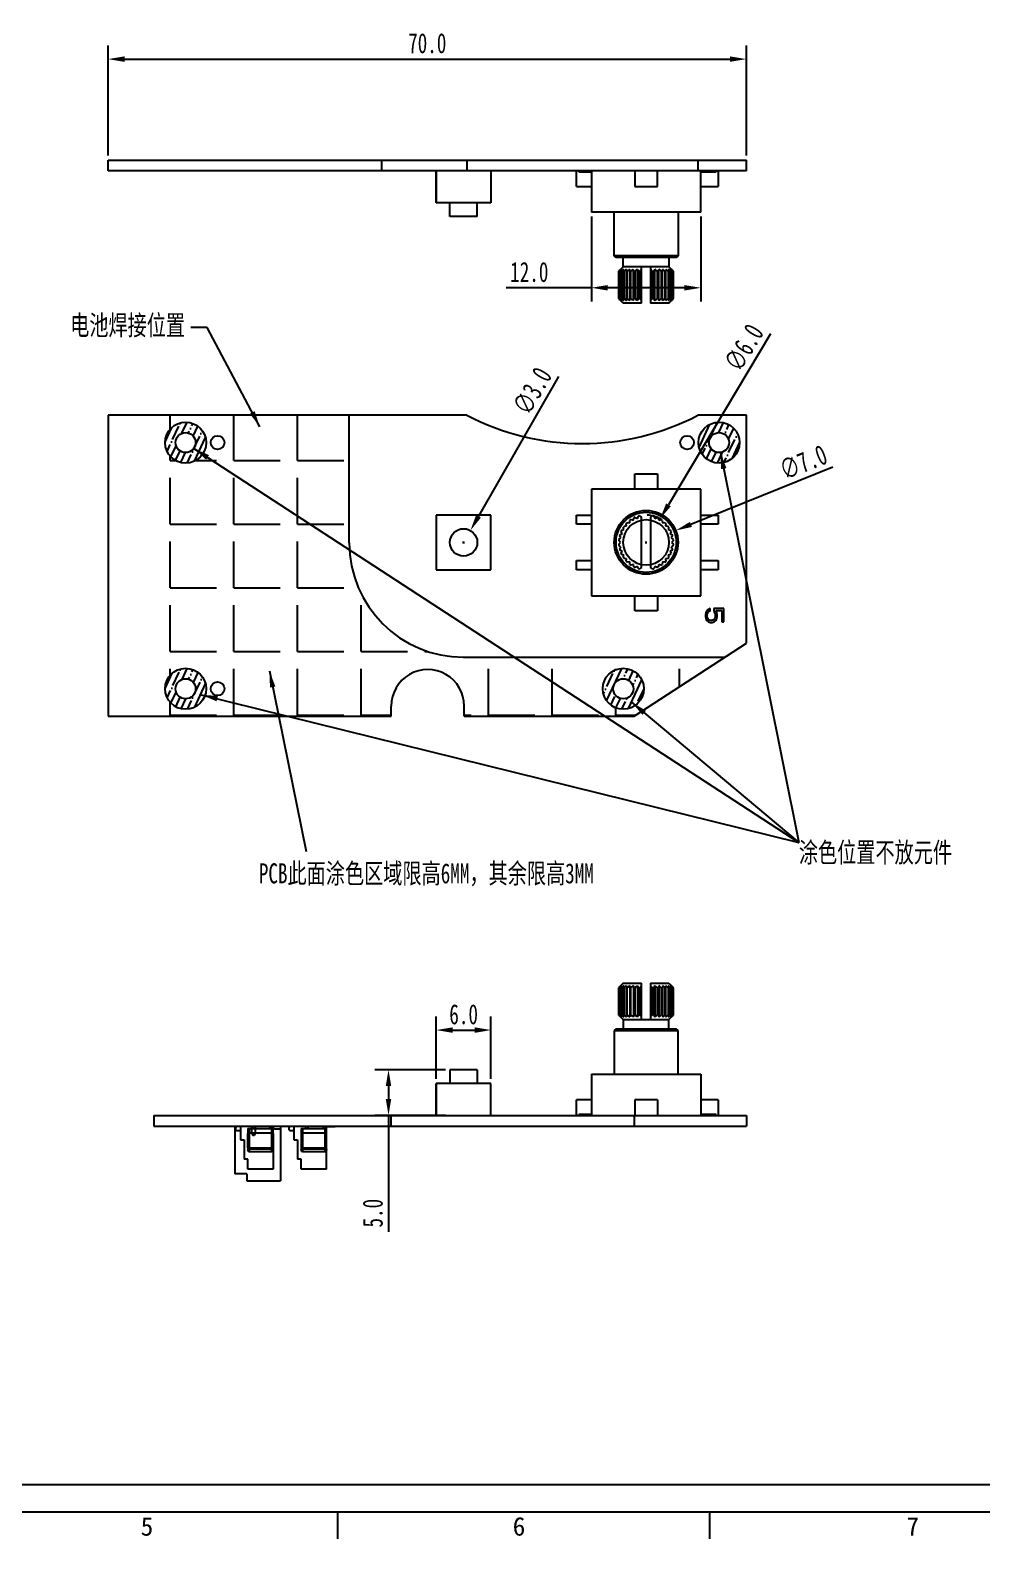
# Model space of a CAD drawing. Header units: millimetres. Extents: x 0 to 420, y 0 to 297.
# Drawn here: x 173.3 to 277.6, y 0.5 to 165.9 of the extents above; entities that cross this region are included whole.
import ezdxf

# ---------------------------------------------------------------- set-up
doc = ezdxf.new("R2010")
doc.units = ezdxf.units.MM
doc.header["$LTSCALE"] = 23.1
doc.header["$PDMODE"] = 3
doc.header["$PDSIZE"] = 0.5
doc.layers.get('0').update_dxf_attribs({"linetype": 'CONTINUOUS'})
doc.layers.get('DEFPOINTS').update_dxf_attribs({"linetype": 'CONTINUOUS'})
doc.styles.get("Standard").update_dxf_attribs({"font": 'txt', "width": 0.7})
doc.styles.add('TEXTSTYLE_2', font='txt')
doc.dimstyles.get("Standard").update_dxf_attribs({"dimtxt": 2.2, "dimasz": 1.8, "dimexe": 1.5, "dimexo": 0.5, "dimtad": 1, "dimdec": 1, "dimzin": 0, "dimdsep": 46, "dimtxsty": 'Standard', "dimblk": '_FILLED', "dimcen": 0.09, "dimclrt": 5, "dimazin": 0, "dimtp": 0.01, "dimtm": 0.01, "dimtfac": 1, "dimtdec": 1, "dimtofl": 0, "dimtmove": 0, "dimatfit": 3, "dimldrblk": '_FILLED', "dimfxl": 1, "dimtolj": 1, "dimtzin": 0, "dimarcsym": 0})

# ---------------------------------------------------------------- blocks, each defined once
blk = doc.blocks.new('_FILLED')
at = {"color": 0, "linetype": 'ByBlock'}
blk.add_solid([(0, 0), (-1, 0.167), (-1, -0.167)], dxfattribs=at)
blk = doc.blocks.new('*D17')
at = {"color": 0, "lineweight": -2}
for p, q in [((234.8, 145.5), (234.8, 136.19)), ((246.8, 145.5), (246.8, 136.19)), ((234.8, 137.69), (225.44, 137.69)), ((245, 137.69), (236.6, 137.69))]:
    blk.add_line(p, q, dxfattribs=at)
at = {"layer": 'DEFPOINTS', "color": 0}
for p in [(234.8, 146), (246.8, 146), (246.8, 137.69)]:
    blk.add_point(p, dxfattribs=at)
at = {"color": 0, "lineweight": -2, "xscale": 1.8, "yscale": 1.8, "zscale": 1.8, "rotation": 180}
blk.add_blockref('_FILLED', (234.8, 137.69), dxfattribs=at)
at = {"color": 0, "lineweight": -2, "xscale": 1.8, "yscale": 1.8, "zscale": 1.8}
blk.add_blockref('_FILLED', (246.8, 137.69), dxfattribs=at)
at = {"color": 5, "insert": (227.99, 139.41), "char_height": 2.2, "attachment_point": 5}
blk.add_mtext('\\A1;12.0', dxfattribs=at)
blk = doc.blocks.new('*D19')
at = {"color": 0, "lineweight": -2}
for p, q in [((261.29, 118), (245.72, 111.74)), ((240.71, 109.77), (240.89, 109.77)), ((240.8, 109.68), (240.8, 109.86))]:
    blk.add_line(p, q, dxfattribs=at)
at = {"layer": 'DEFPOINTS', "color": 0}
for p in [(244.05, 111.07), (237.55, 108.46)]:
    blk.add_point(p, dxfattribs=at)
at = {"color": 0, "lineweight": -2, "xscale": 1.8, "yscale": 1.8, "zscale": 1.8, "rotation": 201.8899436865146}
blk.add_blockref('_FILLED', (244.05, 111.07), dxfattribs=at)
at = {"color": 5, "insert": (258.04, 118.55), "char_height": 2.2, "attachment_point": 5, "rotation": 21.8899}
blk.add_mtext('\\A1;∅7.0', dxfattribs=at)
blk = doc.blocks.new('*D20')
at = {"color": 0, "lineweight": -2}
for p, q in [((254.44, 132.65), (243.26, 113.89)), ((240.71, 109.77), (240.89, 109.77)), ((240.8, 109.68), (240.8, 109.86))]:
    blk.add_line(p, q, dxfattribs=at)
blk.add_arc((240.8, 109.77), 3, 55.8307, 87.8585, dxfattribs=at)
at = {"layer": 'DEFPOINTS', "color": 0}
for p in [(242.33, 112.34), (239.26, 107.19)]:
    blk.add_point(p, dxfattribs=at)
at = {"color": 0, "lineweight": -2, "xscale": 1.8, "yscale": 1.8, "zscale": 1.8, "rotation": 239.2007845835968}
blk.add_blockref('_FILLED', (242.33, 112.34), dxfattribs=at)
at = {"color": 5, "insert": (251.52, 131.13), "char_height": 2.2, "attachment_point": 5, "rotation": 59.2008}
blk.add_mtext('\\A1;∅6.0', dxfattribs=at)
blk = doc.blocks.new('*D21')
at = {"color": 0, "lineweight": -2}
for p, q in [((231.21, 127.96), (222.43, 112.63)), ((220.7, 109.77), (220.88, 109.77)), ((220.79, 109.68), (220.79, 109.86))]:
    blk.add_line(p, q, dxfattribs=at)
at = {"layer": 'DEFPOINTS', "color": 0}
for p in [(221.53, 111.07), (220.04, 108.47)]:
    blk.add_point(p, dxfattribs=at)
at = {"color": 0, "lineweight": -2, "xscale": 1.8, "yscale": 1.8, "zscale": 1.8, "rotation": 240.182182527505}
blk.add_blockref('_FILLED', (221.53, 111.07), dxfattribs=at)
at = {"color": 5, "insert": (228.32, 126.38), "char_height": 2.2, "attachment_point": 5, "rotation": 60.1822}
blk.add_mtext('\\A1;∅3.0', dxfattribs=at)
blk = doc.blocks.new('*D22')
at = {"color": 0, "lineweight": -2}
for p, q in [((217.78, 50.93), (217.78, 57.78)), ((219.58, 56.28), (221.99, 56.28)), ((223.79, 50.93), (223.79, 57.78))]:
    blk.add_line(p, q, dxfattribs=at)
at = {"layer": 'DEFPOINTS', "color": 0}
for p in [(223.79, 56.28), (217.78, 50.43), (223.79, 50.43)]:
    blk.add_point(p, dxfattribs=at)
at = {"color": 0, "lineweight": -2, "xscale": 1.8, "yscale": 1.8, "zscale": 1.8, "rotation": 180}
blk.add_blockref('_FILLED', (217.78, 56.28), dxfattribs=at)
at = {"color": 0, "lineweight": -2, "xscale": 1.8, "yscale": 1.8, "zscale": 1.8}
blk.add_blockref('_FILLED', (223.79, 56.28), dxfattribs=at)
at = {"color": 5, "insert": (220.79, 58), "char_height": 2.2, "attachment_point": 5}
blk.add_mtext('\\A1;6.0', dxfattribs=at)
blk = doc.blocks.new('*D23')
at = {"color": 0, "lineweight": -2}
for p, q in [((218.79, 51.93), (211.05, 51.93)), ((212.55, 50.13), (212.55, 48.73)), ((218.79, 46.93), (211.05, 46.93)), ((212.55, 46.93), (212.55, 34.17))]:
    blk.add_line(p, q, dxfattribs=at)
at = {"layer": 'DEFPOINTS', "color": 0}
for p in [(219.29, 51.93), (212.55, 46.93), (219.29, 46.93)]:
    blk.add_point(p, dxfattribs=at)
at = {"color": 0, "lineweight": -2, "xscale": 1.8, "yscale": 1.8, "zscale": 1.8}
for p, rotation in [((212.55, 51.93), 90), ((212.55, 46.93), 270)]:
    blk.add_blockref('_FILLED', p, dxfattribs=dict(at, rotation=rotation))
at = {"color": 5, "insert": (210.83, 36.2), "char_height": 2.2, "attachment_point": 5, "rotation": 90}
blk.add_mtext('\\A1;5.0', dxfattribs=at)
blk = doc.blocks.new('*D25')
at = {"color": 0, "lineweight": -2}
for p, q in [((181.8, 152.2), (181.8, 164.27)), ((251.8, 152.2), (251.8, 164.27)), ((183.6, 162.77), (250, 162.77))]:
    blk.add_line(p, q, dxfattribs=at)
at = {"layer": 'DEFPOINTS', "color": 0}
for p in [(251.8, 162.77), (181.8, 151.7), (251.8, 151.7)]:
    blk.add_point(p, dxfattribs=at)
at = {"color": 0, "lineweight": -2, "xscale": 1.8, "yscale": 1.8, "zscale": 1.8, "rotation": 180}
blk.add_blockref('_FILLED', (181.8, 162.77), dxfattribs=at)
at = {"color": 0, "lineweight": -2, "xscale": 1.8, "yscale": 1.8, "zscale": 1.8}
blk.add_blockref('_FILLED', (251.8, 162.77), dxfattribs=at)
at = {"color": 5, "insert": (216.8, 164.5), "char_height": 2.2, "attachment_point": 5}
blk.add_mtext('\\A1;70.0', dxfattribs=at)

msp = doc.modelspace()

# ---------------------------------------------------------------- hatches: boundary and pattern name
at = {"linetype": 'Continuous'}
h = msp.add_hatch(dxfattribs=at)
h.set_pattern_fill('ANGLE', color=4)
h.set_pattern_definition([(0, (0, 0), (0, 6.985), [5.08, -1.905]), (90, (0, 0), (-6.985, 4e-16), [5.08, -1.905])])
h.paths.add_polyline_path([(208.24, 109.72), (208.24, 123.71), (186.79, 123.71), (186.8, 90.71), (212.85, 90.71), (212.85, 91.81, -0.999906), (220.85, 91.83), (220.85, 90.71), (239.48, 90.71), (249.43, 97.17), (220.79, 97.17, -0.414214)])
h.paths.add_polyline_path([(194.55, 93.71, -1), (193.05, 93.71, -1)], flags=16)
h.paths.add_polyline_path([(192.55, 93.71, -1), (188.05, 93.71, -1)], flags=16)
h.paths.add_polyline_path([(191.4, 93.71, -1), (189.2, 93.71, -1)], flags=0)
h.paths.add_polyline_path([(193.05, 120.71, -1), (194.55, 120.71, -1)], flags=16)
h.paths.add_polyline_path([(188.05, 120.71, -1), (192.55, 120.71, -1)], flags=16)
h.paths.add_polyline_path([(189.2, 120.71, -1), (191.4, 120.71, -1)], flags=0)
h.paths.add_polyline_path([(240.55, 93.71, -1), (236.05, 93.71, -1)], flags=16)
h.paths.add_polyline_path([(239.4, 93.71, -1), (237.2, 93.71, -1)], flags=0)
h = msp.add_hatch(dxfattribs=at)
h.set_pattern_fill('ANSI35', color=4, scale=0.2, angle=20)
h.paths.add_polyline_path([(236.05, 93.71, 1), (240.55, 93.71, 1)])
h.paths.add_polyline_path([(239.4, 93.71, -1), (237.2, 93.71, -1)], flags=16)
h.paths.add_polyline_path([(188.05, 93.71, 1), (192.55, 93.71, 1)])
h.paths.add_polyline_path([(191.4, 93.71, -1), (189.2, 93.71, -1)], flags=16)
h.paths.add_polyline_path([(246.55, 120.71, 1), (251.05, 120.71, 1)])
h.paths.add_polyline_path([(249.9, 120.71, -1), (247.7, 120.71, -1)], flags=16)
h.paths.add_polyline_path([(188.05, 120.71, 1), (192.55, 120.71, 1)])
h.paths.add_polyline_path([(191.4, 120.71, -1), (189.2, 120.71, -1)], flags=16)

# ---------------------------------------------------------------- linework, layer by layer
at = {"color": 7, "linetype": 'Continuous'}
for p, q in [((181.8, 150.5), (181.8, 151.7)), ((181.8, 151.7), (251.8, 151.7)), ((211.8, 151.7), (211.8, 150.5)), ((221.13, 151.7), (221.13, 150.5)), ((246.49, 151.7), (246.49, 150.5)), ((251.8, 150.5), (251.8, 151.7)), ((251.8, 150.5), (181.8, 150.5)), ((217.78, 147), (217.78, 150.5)), ((217.79, 150.5), (217.79, 147)), ((223.79, 150.5), (223.79, 147)), ((233.17, 148.8), (233.17, 150.5)), ((233.42, 150.5), (233.42, 150.4)), ((233.42, 150.4), (234.8, 150.4)), ((234.8, 150.5), (234.8, 146)), ((239.55, 150.5), (239.55, 148.8)), ((242.05, 148.8), (242.05, 150.5)), ((246.8, 146), (246.8, 150.5)), ((246.8, 150.4), (248.47, 150.4)), ((248.47, 150.5), (248.47, 150.4)), ((248.72, 150.5), (248.72, 148.8)), ((233.17, 148.8), (234.8, 148.8)), ((239.55, 148.8), (242.05, 148.8)), ((246.8, 148.8), (248.72, 148.8)), ((223.79, 147), (217.79, 147)), ((219.29, 145.5), (219.29, 147)), ((222.29, 145.5), (222.29, 147)), ((246.8, 146), (234.8, 146)), ((237.3, 141.2), (237.3, 146)), ((244.3, 146), (244.3, 141.2)), ((222.29, 145.5), (219.29, 145.5)), ((244.3, 141.2), (237.3, 141.2)), ((237.5, 141), (237.3, 141.2)), ((244.1, 141), (237.5, 141)), ((238.3, 140), (238.3, 141)), ((243.3, 141), (243.3, 140)), ((244.3, 141.2), (244.1, 141)), ((237.82, 139.5), (237.8, 139.5)), ((237.8, 139.5), (237.8, 136.5)), ((237.82, 136.5), (237.82, 139.5)), ((237.92, 139.51), (237.88, 139.51)), ((237.88, 139.51), (237.88, 136.5)), ((237.92, 136.5), (237.92, 139.51)), ((238.3, 140), (238, 139.7)), ((238.11, 139.51), (238.05, 139.51)), ((238.05, 139.51), (238.05, 136.5)), ((238.11, 136.5), (238.11, 139.51)), ((243.3, 140), (238.3, 140)), ((238.38, 139.51), (238.3, 139.51)), ((238.3, 139.51), (238.3, 136.5)), ((238.38, 136.5), (238.38, 139.51)), ((238.73, 139.51), (238.63, 139.51)), ((238.63, 139.51), (238.63, 136.5)), ((238.73, 136.5), (238.73, 139.51)), ((239, 136.3), (239, 139.71)), ((239.02, 139.51), (239.13, 139.51)), ((239.02, 139.51), (239.02, 136.5)), ((239.13, 136.5), (239.13, 139.51)), ((239.4, 136.3), (239.4, 139.71)), ((239.47, 139.51), (239.59, 139.51)), ((239.47, 139.51), (239.47, 136.5)), ((239.59, 136.5), (239.59, 139.51)), ((239.84, 136.3), (239.84, 139.71)), ((239.96, 139.51), (240.09, 139.51)), ((239.96, 139.51), (239.96, 136.5)), ((240.09, 136.5), (240.09, 139.51)), ((240.3, 136), (240.3, 140)), ((241.3, 140), (241.3, 136)), ((241.51, 139.51), (241.64, 139.51)), ((241.51, 139.51), (241.51, 136.5)), ((241.64, 136.5), (241.64, 139.51)), ((241.76, 136.3), (241.76, 139.71)), ((242, 139.51), (242.13, 139.51)), ((242, 139.51), (242, 136.5)), ((242.13, 136.5), (242.13, 139.51)), ((242.2, 136.3), (242.2, 139.71)), ((242.46, 139.51), (242.57, 139.51)), ((242.46, 139.51), (242.46, 136.5)), ((242.57, 136.5), (242.57, 139.51)), ((242.6, 136.3), (242.6, 139.71)), ((242.97, 139.51), (242.87, 139.51)), ((242.87, 139.51), (242.87, 136.5)), ((242.97, 136.5), (242.97, 139.51)), ((243.29, 139.51), (243.22, 139.51)), ((243.22, 139.51), (243.22, 136.5)), ((243.29, 136.5), (243.29, 139.51)), ((243.3, 140), (243.6, 139.7)), ((243.55, 139.51), (243.49, 139.51)), ((243.49, 139.51), (243.49, 136.5)), ((243.55, 136.5), (243.55, 139.51)), ((243.71, 139.51), (243.68, 139.51)), ((243.68, 139.51), (243.68, 136.5)), ((243.71, 136.5), (243.71, 139.51)), ((243.79, 139.5), (243.78, 139.5)), ((243.78, 139.5), (243.78, 136.5)), ((243.79, 136.5), (243.79, 139.5)), ((237.82, 136.5), (237.8, 136.5)), ((237.92, 136.5), (237.88, 136.5)), ((238.3, 136), (238, 136.31)), ((238.11, 136.5), (238.05, 136.5)), ((238.38, 136.5), (238.3, 136.5)), ((240.3, 136), (238.3, 136)), ((238.73, 136.5), (238.63, 136.5)), ((239.13, 136.5), (239.02, 136.5)), ((239.59, 136.5), (239.47, 136.5)), ((240.09, 136.5), (239.96, 136.5)), ((243.3, 136), (241.3, 136)), ((241.64, 136.5), (241.51, 136.5)), ((242.13, 136.5), (242, 136.5)), ((242.57, 136.5), (242.46, 136.5)), ((242.97, 136.5), (242.87, 136.5)), ((243.29, 136.5), (243.22, 136.5)), ((243.3, 136), (243.6, 136.31)), ((243.55, 136.5), (243.49, 136.5)), ((243.71, 136.5), (243.68, 136.5)), ((243.79, 136.5), (243.78, 136.5)), ((181.79, 123.71), (181.8, 90.71)), ((221.13, 123.71), (181.79, 123.71)), ((251.8, 123.71), (246.49, 123.71)), ((251.8, 98.71), (251.8, 123.71)), ((239.55, 117.27), (242.05, 117.27)), ((239.55, 115.62), (239.55, 117.27)), ((242.05, 117.27), (242.05, 115.62)), ((246.8, 115.62), (234.8, 115.62)), ((234.8, 115.62), (234.8, 103.92)), ((246.8, 103.92), (246.8, 115.62)), ((217.79, 112.77), (217.78, 106.77)), ((223.79, 112.77), (217.79, 112.77)), ((223.78, 106.77), (223.79, 112.77)), ((233.17, 112.77), (234.8, 112.77)), ((233.17, 111.77), (233.17, 112.77)), ((239.59, 112.51), (239.84, 112.4)), ((239.84, 112.4), (239.96, 112.65)), ((240.09, 112.68), (240.3, 112.53)), ((240.3, 107), (240.3, 112.53)), ((241.3, 112.53), (241.51, 112.68)), ((241.3, 112.53), (241.3, 107)), ((241.64, 112.65), (241.76, 112.4)), ((241.76, 112.4), (242, 112.51)), ((246.8, 112.77), (248.72, 112.77)), ((248.72, 112.77), (248.72, 111.77)), ((234.8, 111.77), (233.17, 111.77)), ((238.17, 110.72), (238.05, 110.97)), ((238.11, 111.1), (238.37, 111.17)), ((238.37, 111.17), (238.3, 111.43)), ((238.38, 111.54), (238.65, 111.57)), ((238.65, 111.57), (238.63, 111.84)), ((238.73, 111.94), (239, 111.91)), ((239, 111.91), (239.02, 112.18)), ((239.13, 112.26), (239.4, 112.19)), ((239.4, 112.19), (239.47, 112.46)), ((242.13, 112.46), (242.2, 112.19)), ((242.2, 112.19), (242.46, 112.26)), ((242.57, 112.18), (242.6, 111.91)), ((242.6, 111.91), (242.87, 111.94)), ((242.97, 111.84), (242.94, 111.57)), ((242.94, 111.57), (243.22, 111.54)), ((243.29, 111.43), (243.22, 111.17)), ((243.22, 111.17), (243.49, 111.1)), ((243.55, 110.97), (243.43, 110.72)), ((248.72, 111.77), (246.8, 111.77)), ((238, 109.77), (237.8, 109.96)), ((237.8, 109.57), (238, 109.77)), ((237.82, 110.1), (238.04, 110.25)), ((238.04, 109.28), (237.82, 109.44)), ((238.04, 110.25), (237.88, 110.48)), ((237.88, 109.06), (238.04, 109.28)), ((237.92, 110.61), (238.17, 110.72)), ((243.43, 110.72), (243.68, 110.61)), ((243.71, 110.48), (243.56, 110.25)), ((243.56, 110.25), (243.78, 110.1)), ((243.78, 109.44), (243.56, 109.28)), ((243.56, 109.28), (243.71, 109.06)), ((243.79, 109.96), (243.6, 109.77)), ((243.6, 109.77), (243.79, 109.57)), ((233.17, 107.77), (234.8, 107.77)), ((233.17, 106.77), (233.17, 107.77)), ((238.17, 108.81), (237.92, 108.92)), ((238.05, 108.56), (238.17, 108.81)), ((238.37, 108.37), (238.11, 108.44)), ((238.3, 108.1), (238.37, 108.37)), ((238.65, 107.97), (238.38, 107.99)), ((238.63, 107.69), (238.65, 107.97)), ((239, 107.62), (238.73, 107.6)), ((239.02, 107.35), (239, 107.62)), ((242.6, 107.62), (242.57, 107.35)), ((242.87, 107.6), (242.6, 107.62)), ((243.22, 107.99), (242.94, 107.97)), ((242.94, 107.97), (242.97, 107.69)), ((243.49, 108.44), (243.22, 108.37)), ((243.22, 108.37), (243.29, 108.1)), ((243.68, 108.92), (243.43, 108.81)), ((243.43, 108.81), (243.55, 108.56)), ((246.8, 107.77), (248.72, 107.77)), ((248.72, 107.77), (248.72, 106.77)), ((217.78, 106.77), (223.78, 106.77)), ((234.8, 106.77), (233.17, 106.77)), ((239.4, 107.34), (239.13, 107.27)), ((239.47, 107.08), (239.4, 107.34)), ((239.84, 107.14), (239.59, 107.02)), ((239.96, 106.89), (239.84, 107.14)), ((240.3, 107), (240.09, 106.85)), ((241.51, 106.85), (241.3, 107)), ((241.76, 107.14), (241.64, 106.89)), ((242, 107.02), (241.76, 107.14)), ((242.2, 107.34), (242.13, 107.08)), ((242.46, 107.27), (242.2, 107.34)), ((248.72, 106.77), (246.8, 106.77)), ((234.8, 103.92), (246.8, 103.92)), ((239.55, 102.27), (239.55, 103.92)), ((242.05, 103.92), (242.05, 102.27)), ((242.05, 102.27), (239.55, 102.27)), ((239.48, 90.71), (251.8, 98.71)), ((212.85, 90.71), (212.85, 91.81)), ((220.85, 90.71), (220.85, 91.81)), ((181.8, 90.71), (212.85, 90.71)), ((220.85, 90.71), (239.48, 90.71)), ((238.3, 61.43), (238, 61.13)), ((238.3, 61.43), (240.3, 61.43)), ((240.3, 57.43), (240.3, 61.43)), ((241.3, 61.43), (243.3, 61.43)), ((241.3, 61.43), (241.3, 57.43)), ((243.3, 61.43), (243.6, 61.13)), ((237.8, 60.93), (237.82, 60.93)), ((237.8, 60.93), (237.8, 57.93)), ((237.82, 57.93), (237.82, 60.93)), ((237.88, 60.93), (237.92, 60.93)), ((237.88, 60.93), (237.88, 57.93)), ((237.92, 57.93), (237.92, 60.93)), ((238.05, 60.93), (238.11, 60.93)), ((238.05, 60.93), (238.05, 57.94)), ((238.11, 57.94), (238.11, 60.93)), ((238.3, 60.93), (238.38, 60.93)), ((238.3, 60.93), (238.3, 57.94)), ((238.38, 57.94), (238.38, 60.93)), ((238.63, 60.93), (238.73, 60.93)), ((238.63, 60.93), (238.63, 57.94)), ((238.73, 57.94), (238.73, 60.93)), ((239, 61.13), (239, 57.74)), ((239.02, 60.93), (239.13, 60.93)), ((239.02, 60.93), (239.02, 57.94)), ((239.13, 57.94), (239.13, 60.93)), ((239.4, 61.13), (239.4, 57.74)), ((239.47, 60.93), (239.59, 60.93)), ((239.47, 60.93), (239.47, 57.94)), ((239.59, 57.94), (239.59, 60.93)), ((239.84, 61.13), (239.84, 57.74)), ((239.96, 60.93), (240.09, 60.93)), ((239.96, 60.93), (239.96, 57.94)), ((240.09, 57.94), (240.09, 60.93)), ((241.51, 60.93), (241.64, 60.93)), ((241.51, 60.93), (241.51, 57.94)), ((241.64, 57.94), (241.64, 60.93)), ((241.76, 61.13), (241.76, 57.74)), ((242, 60.93), (242.13, 60.93)), ((242, 60.93), (242, 57.94)), ((242.13, 57.94), (242.13, 60.93)), ((242.2, 61.13), (242.2, 57.74)), ((242.46, 60.93), (242.57, 60.93)), ((242.46, 60.93), (242.46, 57.94)), ((242.57, 57.94), (242.57, 60.93)), ((242.6, 61.13), (242.6, 57.74)), ((242.87, 60.93), (242.97, 60.93)), ((242.87, 60.93), (242.87, 57.94)), ((242.97, 57.94), (242.97, 60.93)), ((243.22, 60.93), (243.29, 60.93)), ((243.22, 60.93), (243.22, 57.94)), ((243.29, 57.94), (243.29, 60.93)), ((243.49, 60.93), (243.55, 60.93)), ((243.49, 60.93), (243.49, 57.94)), ((243.55, 57.94), (243.55, 60.93)), ((243.68, 60.93), (243.71, 60.93)), ((243.68, 60.93), (243.68, 57.93)), ((243.71, 57.93), (243.71, 60.93)), ((243.78, 60.93), (243.79, 60.93)), ((243.78, 60.93), (243.78, 57.93)), ((243.79, 57.93), (243.79, 60.93)), ((237.8, 57.93), (237.82, 57.93)), ((237.88, 57.93), (237.92, 57.93)), ((238.05, 57.94), (238.11, 57.94)), ((238.3, 57.94), (238.38, 57.94)), ((238.63, 57.94), (238.73, 57.94)), ((239.13, 57.94), (239.02, 57.94)), ((239.59, 57.94), (239.47, 57.94)), ((240.09, 57.94), (239.96, 57.94)), ((241.64, 57.94), (241.51, 57.94)), ((242.13, 57.94), (242, 57.94)), ((242.57, 57.94), (242.46, 57.94)), ((242.87, 57.94), (242.97, 57.94)), ((243.22, 57.94), (243.29, 57.94)), ((243.49, 57.94), (243.55, 57.94)), ((243.68, 57.93), (243.71, 57.93)), ((243.78, 57.93), (243.79, 57.93)), ((237.5, 56.43), (237.3, 56.23)), ((237.5, 56.43), (244.1, 56.43)), ((238.3, 57.43), (238, 57.74)), ((238.3, 57.43), (243.3, 57.43)), ((238.3, 57.43), (238.3, 56.43)), ((243.3, 57.43), (243.6, 57.74)), ((243.3, 56.43), (243.3, 57.43)), ((244.3, 56.23), (244.1, 56.43)), ((237.3, 56.23), (244.3, 56.23)), ((237.3, 56.23), (237.3, 51.43)), ((244.3, 51.43), (244.3, 56.23)), ((222.29, 51.93), (219.29, 51.93)), ((219.29, 51.93), (219.29, 50.43)), ((222.29, 51.93), (222.29, 50.43)), ((234.8, 51.43), (246.8, 51.43)), ((234.8, 51.43), (234.8, 46.93)), ((246.8, 51.43), (246.8, 46.93)), ((217.78, 50.43), (217.78, 46.93)), ((223.79, 50.43), (217.79, 50.43)), ((217.79, 46.93), (217.79, 50.43)), ((223.79, 46.93), (223.79, 50.43)), ((234.8, 48.63), (233.17, 48.63)), ((233.17, 46.93), (233.17, 48.63)), ((242.05, 48.63), (239.55, 48.63)), ((239.55, 48.63), (239.55, 46.93)), ((242.05, 48.63), (242.05, 46.93)), ((248.72, 48.63), (246.8, 48.63)), ((248.72, 48.63), (248.72, 46.93)), ((186.8, 46.93), (186.8, 45.73)), ((186.8, 46.93), (251.8, 46.93)), ((212.85, 45.73), (212.85, 46.93)), ((234.8, 47.03), (233.42, 47.03)), ((233.42, 46.93), (233.42, 47.03)), ((239.48, 46.93), (239.48, 45.73)), ((248.47, 47.03), (246.8, 47.03)), ((248.47, 46.93), (248.47, 47.03)), ((251.8, 46.93), (251.8, 45.73)), ((186.8, 45.73), (251.8, 45.73)), ((195.7, 45.73), (195.7, 40.53)), ((195.81, 45.41), (195.81, 45.55)), ((196.24, 45.23), (195.99, 45.23)), ((196.31, 45.73), (196.31, 44.23)), ((197.11, 45.48), (197.11, 44.92)), ((197.11, 45.48), (197.61, 45.48)), ((197.11, 43.38), (197.11, 44.92)), ((199.76, 44.98), (197.26, 44.98)), ((197.58, 44.93), (197.58, 45.73)), ((197.58, 44.93), (197.68, 44.73)), ((197.93, 44.93), (197.58, 44.93)), ((197.61, 45.73), (197.61, 45.48)), ((197.61, 45.48), (199.91, 45.48)), ((197.83, 44.73), (197.68, 44.73)), ((197.93, 44.93), (197.83, 44.73)), ((197.93, 45.73), (197.93, 44.93)), ((199.81, 45.48), (199.81, 45.73)), ((199.91, 45.73), (199.91, 45.48)), ((199.91, 44.92), (199.91, 45.48)), ((200.7, 45.43), (199.91, 45.43)), ((199.91, 44.92), (199.91, 43.38)), ((200.7, 45.73), (200.7, 39.73)), ((201.66, 45.41), (201.66, 45.55)), ((202.09, 45.23), (201.84, 45.23)), ((202.16, 45.73), (202.16, 44.23)), ((202.96, 45.48), (202.96, 43.15)), ((202.96, 45.48), (205.76, 45.48)), ((205.61, 44.98), (203.11, 44.98)), ((203.46, 45.73), (203.46, 45.48)), ((205.66, 45.48), (205.66, 45.73)), ((205.76, 41.03), (205.76, 45.73)), ((205.76, 45.71), (206.7, 45.71)), ((206.7, 45.73), (206.7, 45.71)), ((196.31, 44.23), (196.71, 44.23)), ((196.71, 44.23), (196.71, 42.13)), ((197.11, 43.38), (197.11, 43.15)), ((199.76, 43.23), (197.26, 43.23)), ((199.91, 43.37), (199.91, 41.03)), ((202.16, 44.23), (202.56, 44.23)), ((202.56, 44.23), (202.56, 42.13)), ((205.61, 43.23), (203.11, 43.23)), ((205.76, 43.31), (205.84, 43.34)), ((197.11, 42.13), (196.71, 42.13)), ((197.11, 41.03), (197.11, 42.13)), ((199.76, 42.93), (197.26, 42.93)), ((202.96, 42.13), (202.56, 42.13)), ((202.96, 41.03), (202.96, 42.13)), ((205.61, 42.93), (203.11, 42.93)), ((197, 40.53), (195.7, 40.53)), ((197, 39.73), (200.7, 39.73)), ((199.91, 41.03), (197.11, 41.03)), ((205.76, 41.03), (202.96, 41.03)), ((417.08, 6.4), (2.91, 6.4)), ((417.08, 3.4), (2.91, 3.4)), ((206.95, 3.4), (206.95, 0.48)), ((247.76, 3.4), (247.76, 0.48))]:
    msp.add_line(p, q, dxfattribs=at)
at = {"color": 4, "linetype": 'Continuous'}
for p, q in [((208.24, 109.72), (208.24, 123.71)), ((247.34, 102.08), (247.3, 101.87)), ((247.3, 101.87), (247.3, 101.62)), ((247.3, 101.62), (247.34, 101.4)), ((247.47, 102.3), (247.34, 102.08)), ((247.34, 101.4), (247.47, 101.19)), ((247.64, 102.42), (247.47, 102.3)), ((247.47, 101.19), (247.64, 101.06)), ((247.51, 101.87), (247.56, 102.04)), ((247.51, 101.62), (247.51, 101.87)), ((247.56, 101.45), (247.51, 101.62)), ((247.56, 102.04), (247.64, 102.17)), ((247.64, 101.32), (247.56, 101.45)), ((247.82, 102.51), (247.64, 102.42)), ((247.64, 102.17), (247.82, 102.25)), ((247.77, 101.23), (247.64, 101.32)), ((247.64, 101.06), (247.86, 100.98)), ((247.9, 101.19), (247.77, 101.23)), ((247.82, 102.25), (247.82, 102.51)), ((247.86, 100.98), (248.03, 100.98)), ((247.99, 101.19), (247.9, 101.19)), ((248.12, 101.23), (247.99, 101.19)), ((248.03, 100.98), (248.25, 101.06)), ((248.25, 101.32), (248.12, 101.23)), ((249.34, 102.51), (248.21, 102.51)), ((248.21, 102.51), (248.21, 102.21)), ((248.21, 102.21), (248.34, 102.04)), ((248.34, 101.45), (248.25, 101.32)), ((248.25, 101.06), (248.43, 101.19)), ((248.34, 102.04), (248.38, 101.87)), ((248.38, 101.62), (248.34, 101.45)), ((248.38, 101.87), (248.38, 101.62)), ((248.43, 102.3), (249.12, 102.3)), ((248.56, 102.08), (248.43, 102.3)), ((248.43, 101.19), (248.56, 101.4)), ((248.6, 101.87), (248.56, 102.08)), ((248.56, 101.4), (248.6, 101.62)), ((248.6, 101.62), (248.6, 101.87)), ((249.12, 102.3), (249.12, 101.06)), ((249.12, 101.06), (249.34, 101.06)), ((249.34, 101.06), (249.34, 102.51)), ((220.79, 97.17), (249.43, 97.17))]:
    msp.add_line(p, q, dxfattribs=at)
at = {"color": 9, "linetype": 'Continuous'}
for p, q in [((197.26, 45.48), (197.26, 44.98)), ((197.26, 44.98), (197.26, 43.23)), ((197.86, 45.73), (197.86, 45.48)), ((199.56, 45.48), (199.56, 45.73)), ((199.76, 44.98), (199.76, 45.48)), ((199.76, 43.23), (199.76, 44.98)), ((203.11, 45.48), (203.11, 42.93)), ((203.71, 45.73), (203.71, 45.48)), ((205.41, 45.48), (205.41, 45.73)), ((205.61, 42.93), (205.61, 45.48)), ((197.11, 43.38), (199.91, 43.38)), ((197.26, 43.23), (197.26, 42.93)), ((199.76, 42.93), (199.76, 43.23)), ((202.96, 43.38), (205.76, 43.38))]:
    msp.add_line(p, q, dxfattribs=at)
msp.add_line((197, 40.53), (197, 39.73))
at = {"color": 4, "linetype": 'Continuous'}
for centre in [(190.3, 120.71), (248.8, 120.71), (190.3, 93.71), (238.3, 93.71)]:
    msp.add_circle(centre, 2.25, dxfattribs=at)
at = {"color": 7, "linetype": 'Continuous'}
for centre, radius in [((190.3, 120.71), 1.1), ((193.8, 120.71), 0.75), ((245.3, 120.71), 0.75), ((248.8, 120.71), 1.1), ((240.8, 109.77), 3.5), ((240.8, 109.77), 3.3), ((220.79, 109.77), 1.5), ((240.8, 109.77), 2.5), ((190.3, 93.71), 1.1), ((193.8, 93.71), 0.75), ((238.3, 93.71), 1.1)]:
    msp.add_circle(centre, radius, dxfattribs=at)
for centre, radius, start, end in [((245.62, 132.15), 10.74, 136.4013, 136.7303), ((244.54, 132.19), 9.94, 130.8516, 132.5847), ((244.57, 133.15), 9.28, 135.4336, 136.3843), ((244.82, 134.22), 8.72, 140.9929, 142.6637), ((244.81, 131.21), 10.79, 128.0144, 129.7083), ((243.57, 134.13), 7.88, 135.0108, 135.4521), ((243.96, 133.75), 8.43, 135.2482, 135.4579), ((243.39, 134.32), 7.62, 135.0165, 135.2482), ((245.8, 135.15), 8.89, 149.1758, 150.6644), ((245.11, 130.52), 11.4, 126.2562, 127.9243), ((248.95, 135.84), 11.26, 159.9305, 161.0096), ((245.45, 130.15), 11.73, 125.4154, 127.0691), ((267.09, 136.21), 28.65, 172.9875, 173.3903), ((245.79, 130.15), 11.72, 125.4137, 127.0677), ((210.56, 136.21), 28.65, 6.6094, 7.012), ((246.13, 130.52), 11.39, 126.2511, 127.9203), ((228.81, 135.84), 11.27, 18.9874, 20.066), ((246.47, 131.22), 10.77, 128.0058, 129.7016), ((232.2, 135.15), 8.9, 29.329, 30.8164), ((246.79, 132.22), 9.9, 130.9464, 132.5808), ((234.56, 131.93), 10.28, 47.4496, 49.0232), ((249.22, 135.25), 8.69, 149.1654, 150.6892), ((235.12, 131.22), 10.77, 50.2984, 51.9942), ((252.49, 135.94), 10.95, 159.9185, 161.0281), ((235.46, 130.52), 11.39, 52.0797, 53.7489), ((270.16, 136.31), 27.77, 172.9816, 173.397), ((235.8, 130.15), 11.72, 52.9323, 54.5863), ((215.39, 136.31), 27.76, 6.6033, 7.0189), ((236.15, 130.15), 11.73, 52.9309, 54.5846), ((236.48, 130.52), 11.4, 52.0757, 53.7438), ((232.94, 135.95), 10.95, 18.9748, 20.0851), ((236.79, 131.21), 10.79, 50.2917, 51.9856), ((235.98, 135.26), 8.68, 29.3174, 30.8425), ((236.95, 132.07), 10.09, 47.4281, 49.1356), ((236.92, 134.32), 8.55, 37.3192, 39.0242), ((237.94, 134.05), 8, 44.5365, 44.9779), ((238.02, 134.13), 7.88, 44.5479, 44.9892), ((237.03, 133.15), 9.28, 43.6157, 44.5664), ((235.97, 132.15), 10.74, 43.2697, 43.5987), ((245.62, 143.86), 10.74, 223.2697, 223.5987), ((244.64, 143.93), 10.09, 227.4281, 229.1356), ((244.57, 142.86), 9.28, 223.6157, 224.5664), ((244.68, 141.69), 8.55, 217.3192, 219.0242), ((244.81, 144.8), 10.79, 230.2917, 231.9856), ((243.66, 141.96), 8, 224.5365, 224.9779), ((243.57, 141.88), 7.88, 224.5479, 224.9892), ((245.62, 140.75), 8.68, 209.3174, 210.8425), ((245.11, 145.49), 11.4, 232.0757, 233.7438), ((248.65, 140.06), 10.95, 198.9748, 200.0851), ((245.45, 145.86), 11.73, 232.9309, 234.5846), ((266.21, 139.7), 27.76, 186.6033, 187.0189), ((245.79, 145.86), 11.72, 232.9323, 234.5863), ((211.44, 139.7), 27.77, 352.9816, 353.397), ((246.13, 145.49), 11.39, 232.0797, 233.7489), ((229.11, 140.06), 10.95, 339.9185, 341.0281), ((246.47, 144.79), 10.77, 230.2984, 231.9942), ((232.38, 140.76), 8.69, 329.1654, 330.6892), ((247.04, 144.08), 10.28, 227.4496, 229.0232), ((234.81, 143.79), 9.9, 310.9464, 312.5808), ((249.4, 140.86), 8.9, 209.329, 210.8164), ((235.12, 144.79), 10.77, 308.0058, 309.7016), ((252.78, 140.17), 11.27, 198.9874, 200.066), ((235.46, 145.49), 11.39, 306.2511, 307.9203), ((271.04, 139.8), 28.65, 186.6094, 187.012), ((235.8, 145.86), 11.72, 305.4137, 307.0677), ((214.51, 139.8), 28.65, 352.9875, 353.3903), ((236.15, 145.86), 11.73, 305.4154, 307.0691), ((236.48, 145.49), 11.4, 306.2562, 307.9243), ((232.64, 140.17), 11.26, 339.9305, 341.0096), ((236.79, 144.8), 10.79, 308.0144, 309.7083), ((235.79, 140.86), 8.89, 329.1758, 330.6644), ((237.05, 143.82), 9.94, 310.8516, 312.5847), ((236.78, 141.79), 8.72, 320.9929, 322.6637), ((238.02, 141.88), 7.88, 315.0108, 315.4521), ((238.21, 141.69), 7.62, 315.0165, 315.2482), ((237.64, 142.26), 8.43, 315.2482, 315.4579), ((237.03, 142.86), 9.28, 315.4336, 316.3843), ((235.97, 143.86), 10.74, 316.4013, 316.7303), ((233.81, 148.11), 27.5, 242.525, 297.4544), ((240.8, 109.77), 3, 113.7139, 116.3096), ((240.8, 109.77), 3, 103.7093, 106.3051), ((240.8, 109.77), 3, 73.6949, 76.2907), ((240.8, 109.77), 3, 63.6904, 66.2861), ((240.8, 109.77), 3, 153.7276, 156.3228), ((240.8, 109.77), 3, 143.7251, 146.3205), ((240.8, 109.77), 3, 133.7219, 136.3174), ((240.8, 109.77), 3, 123.7181, 126.3138), ((240.8, 109.77), 3, 53.6862, 56.2819), ((240.8, 109.77), 3, 43.6826, 46.2781), ((240.8, 109.77), 3, 33.6795, 36.2749), ((240.8, 109.77), 3, 23.6772, 26.2724), ((240.8, 109.77), 3, 173.7303, 176.3251), ((240.8, 109.77), 3, 183.7305, 186.325), ((240.8, 109.77), 3, 163.7294, 166.3243), ((240.8, 109.77), 3, 13.6757, 16.2706), ((240.8, 109.77), 3, 3.6749, 6.2697), ((240.8, 109.77), 3, 353.675, 356.2695), ((240.8, 109.77), 3, 193.7297, 196.324), ((240.8, 109.77), 3, 203.7282, 206.3222), ((240.8, 109.77), 3, 213.7258, 216.3197), ((240.8, 109.77), 3, 223.7228, 226.3165), ((240.8, 109.77), 3, 313.6835, 316.2772), ((240.8, 109.77), 3, 323.6803, 326.2742), ((240.8, 109.77), 3, 333.6778, 336.2718), ((240.8, 109.77), 3, 343.676, 346.2703), ((240.8, 109.77), 3, 233.7192, 236.3127), ((240.8, 109.77), 3, 243.715, 246.3085), ((240.8, 109.77), 3, 253.7105, 256.3039), ((240.8, 109.77), 3, 283.6961, 286.2895), ((240.8, 109.77), 3, 293.6915, 296.285), ((240.8, 109.77), 3, 303.6873, 306.2808), ((245.63, 53.57), 10.74, 136.4233, 136.7548), ((244.52, 53.64), 9.91, 130.8226, 132.5606), ((244.53, 54.61), 9.23, 135.4493, 136.4097), ((244.85, 55.63), 8.75, 141.0213, 142.6865), ((244.79, 52.65), 10.76, 127.9875, 129.6851), ((243.66, 55.48), 8, 135.0221, 135.4635), ((243.57, 55.56), 7.88, 135.0108, 135.4521), ((245.84, 56.56), 8.93, 149.2001, 150.6834), ((245.1, 51.96), 11.37, 126.2319, 127.9029), ((249, 57.25), 11.31, 159.9469, 161.0221), ((245.43, 51.59), 11.71, 125.3941, 127.05), ((267.21, 57.62), 28.77, 172.993, 173.3943), ((245.78, 51.59), 11.71, 125.3958, 127.0513), ((210.45, 57.62), 28.76, 6.6061, 7.0075), ((246.13, 51.95), 11.38, 126.237, 127.907), ((228.78, 57.26), 11.3, 18.9808, 20.0566), ((246.47, 52.64), 10.77, 127.996, 129.6918), ((232.18, 56.56), 8.92, 29.3232, 30.8076), ((246.79, 53.64), 9.9, 130.9412, 132.575), ((234.55, 53.36), 10.29, 47.4554, 49.0285), ((249.23, 56.67), 8.71, 149.1742, 150.6949), ((235.12, 52.64), 10.77, 50.3082, 52.004), ((252.52, 57.36), 10.99, 159.928, 161.0346), ((235.47, 51.95), 11.38, 52.093, 53.763), ((270.27, 57.73), 27.88, 172.9862, 173.4003), ((235.82, 51.59), 11.71, 52.9487, 54.6042), ((215.27, 57.73), 27.88, 6.5994, 7.0134), ((236.16, 51.59), 11.71, 52.95, 54.6059), ((236.5, 51.96), 11.37, 52.0971, 53.7681), ((232.89, 57.36), 11, 18.9625, 20.0685), ((236.81, 52.65), 10.76, 50.3149, 52.0125), ((235.94, 56.67), 8.72, 29.2985, 30.8179), ((236.98, 53.52), 10.06, 47.4523, 49.1645), ((236.89, 55.74), 8.58, 37.2965, 38.9956), ((238.02, 55.56), 7.88, 44.5479, 44.9892), ((238.21, 55.75), 7.62, 44.7518, 44.9835), ((237.64, 55.18), 8.43, 44.5421, 44.7518), ((237.06, 54.61), 9.23, 43.5903, 44.5507), ((235.97, 53.57), 10.74, 43.2452, 43.5767), ((245.63, 65.29), 10.74, 223.2452, 223.5767), ((244.62, 65.34), 10.06, 227.4523, 229.1645), ((244.71, 63.13), 8.58, 217.2965, 218.9956), ((244.79, 66.22), 10.76, 230.3149, 232.0125), ((245.65, 62.2), 8.72, 209.2985, 210.8179), ((245.1, 66.91), 11.37, 232.0971, 233.7681), ((248.7, 61.51), 11, 198.9625, 200.0685), ((245.43, 67.28), 11.71, 232.95, 234.6059), ((266.33, 61.14), 27.88, 186.5994, 187.0134), ((245.78, 67.28), 11.71, 232.9487, 234.6042), ((211.33, 61.14), 27.88, 352.9862, 353.4003), ((246.13, 66.92), 11.38, 232.093, 233.763), ((229.08, 61.51), 10.99, 339.928, 341.0346), ((246.47, 66.23), 10.77, 230.3082, 232.004), ((232.36, 62.2), 8.71, 329.1742, 330.6949), ((247.04, 65.51), 10.29, 227.4554, 229.0285), ((234.81, 65.23), 9.9, 310.9412, 312.575), ((249.42, 62.3), 8.92, 209.3232, 210.8076), ((235.12, 66.23), 10.77, 307.996, 309.6918), ((252.82, 61.61), 11.3, 198.9808, 200.0566), ((235.47, 66.92), 11.38, 306.237, 307.907), ((271.14, 61.24), 28.76, 186.6061, 187.0075), ((235.82, 67.28), 11.71, 305.3958, 307.0513), ((214.39, 61.24), 28.77, 352.993, 353.3943), ((236.16, 67.28), 11.71, 305.3941, 307.05), ((236.5, 66.91), 11.37, 306.2319, 307.9029), ((232.6, 61.61), 11.31, 339.9469, 341.0221), ((235.76, 62.31), 8.93, 329.2001, 330.6834), ((236.81, 66.22), 10.76, 307.9875, 309.6851), ((237.08, 65.23), 9.91, 310.8226, 312.5606), ((236.75, 63.24), 8.75, 321.0213, 322.6865), ((235.97, 65.29), 10.74, 316.4233, 316.7548), ((244.53, 64.25), 9.23, 223.5903, 224.5507), ((243.96, 63.69), 8.43, 224.5421, 224.7518), ((243.57, 63.31), 7.88, 224.5479, 224.9892), ((243.39, 63.12), 7.62, 224.7518, 224.9835), ((237.94, 63.39), 8, 315.0221, 315.4635), ((238.02, 63.31), 7.88, 315.0108, 315.4521), ((237.06, 64.26), 9.23, 315.4493, 316.4097), ((196.24, 44.73), 0.507, 82.064, 89.9022), ((202.09, 44.73), 0.507, 82.232, 89.9335), ((197.26, 43.38), 0.15, 180, 270), ((199.76, 43.38), 0.15, 270, 0), ((203.11, 43.38), 0.15, 180, 270), ((205.61, 43.38), 0.15, 270, 0)]:
    msp.add_arc(centre, radius, start, end, dxfattribs=at)
at = {"color": 4, "linetype": 'Continuous'}
msp.add_arc((220.79, 109.72), 12.55, 180, 270, dxfattribs=at)
msp.add_arc((216.85, 91.82), 4, 359.8805, 180.1087)
at = {"color": 7, "linetype": 'Continuous', "extrusion": (0, 0, -1)}
for centre, start_param, end_param in [((197.26, 43.15), 0, 1.570796), ((199.76, 43.15), -1.570796, 0), ((203.11, 43.15), 0, 1.570796), ((205.61, 43.15), -1.570796, 0)]:
    msp.add_ellipse(centre, major_axis=(0, -0.212), ratio=0.707107, start_param=start_param, end_param=end_param, dxfattribs=at)
at = {"color": 7, "linetype": 'Continuous'}
for points, knots in [([(195.81, 45.55), (195.81, 45.58), (195.82, 45.63), (195.86, 45.68), (195.92, 45.73), (195.97, 45.73), (195.99, 45.73)], [0, 0, 0, 0, 0.251747, 0.499483, 0.747219, 1, 1, 1, 1]), ([(195.99, 45.23), (195.97, 45.23), (195.92, 45.24), (195.86, 45.28), (195.82, 45.34), (195.81, 45.39), (195.81, 45.41)], [0, 0, 0, 0, 0.252781, 0.500517, 0.748253, 1, 1, 1, 1]), ([(197.26, 44.98), (197.24, 44.98), (197.21, 44.98), (197.15, 44.97), (197.11, 44.94), (197.11, 44.92)], [0, 0, 0, 0, 0.349718, 0.647548, 1, 1, 1, 1]), ([(199.76, 44.98), (199.78, 44.98), (199.82, 44.98), (199.87, 44.97), (199.91, 44.94), (199.91, 44.92)], [0, 0, 0, 0, 0.350325, 0.647743, 1, 1, 1, 1]), ([(201.66, 45.55), (201.66, 45.58), (201.67, 45.63), (201.71, 45.68), (201.77, 45.73), (201.81, 45.73), (201.84, 45.73)], [0, 0, 0, 0, 0.252015, 0.499996, 0.747976, 1, 1, 1, 1]), ([(201.84, 45.23), (201.81, 45.23), (201.77, 45.24), (201.71, 45.28), (201.67, 45.34), (201.66, 45.39), (201.66, 45.41)], [0, 0, 0, 0, 0.252024, 0.500004, 0.747985, 1, 1, 1, 1]), ([(203.11, 44.98), (203.09, 44.98), (203.05, 44.98), (203, 44.97), (202.96, 44.94), (202.96, 44.92)], [0, 0, 0, 0, 0.349867, 0.64771, 1, 1, 1, 1]), ([(205.61, 44.98), (205.63, 44.98), (205.67, 44.98), (205.72, 44.97), (205.76, 44.94), (205.76, 44.92)], [0, 0, 0, 0, 0.350175, 0.647582, 1, 1, 1, 1])]:
    msp.add_open_spline(points, degree=3, knots=knots, dxfattribs=at)

# ---------------------------------------------------------------- texts
at = {"color": 7, "linetype": 'Continuous', "char_height": 2.2}
for s, insert, attachment_point in [('{\\fSimSun|b0|i0|c134|p2;电池焊接位置}', (190.24, 132.24), 9), ('{\\fSimSun|b0|i0|c134|p2;涂色位置不放元件}', (257.55, 76.87), 1), ('{\\fSimSun|b0|i0|c134|p2;PCB此面涂色区域限高6MM，其余限高3MM}', (198.33, 74.57), 1)]:
    msp.add_mtext(s, dxfattribs=dict(at, insert=insert, attachment_point=attachment_point))
at = {"color": 7, "linetype": 'Continuous', "char_height": 2.04, "width": 2.0423, "attachment_point": 1, "line_spacing_factor": 0.9, "style": 'TEXTSTYLE_2'}
for s, insert in [('5', (185.37, 2.87)), ('6', (226.17, 2.87)), ('7', (269.35, 2.87))]:
    msp.add_mtext(s, dxfattribs=dict(at, insert=insert))

# ---------------------------------------------------------------- dimensions: what is measured, and where the dimension line sits
for base, p1, p2, picture, middle in [((251.8, 162.77), (181.8, 151.7), (251.8, 151.7), '*D25', (216.8, 164.5)), ((223.79, 56.28), (217.78, 50.43), (223.79, 50.43), '*D22', (220.79, 58))]:
    dim = msp.add_linear_dim(base=base, p1=p1, p2=p2, dimstyle='Standard')
    dim.commit()
    dim.dimension.update_dxf_attribs({"geometry": picture, "text_midpoint": middle})
dim = msp.add_linear_dim(base=(246.8, 137.69), p1=(234.8, 146), p2=(246.8, 146), dimstyle='Standard')
dim.commit()
dim.dimension.update_dxf_attribs({"geometry": '*D17', "text_midpoint": (227.99, 137.69), "dimtype": 160})
for p1, p2, picture, middle in [((239.26, 107.19), (242.33, 112.34), '*D20', (253, 130.24)), ((220.04, 108.47), (221.53, 111.07), '*D21', (229.81, 125.52)), ((237.55, 108.46), (244.05, 111.07), '*D19', (258.68, 116.95))]:
    dim = msp.add_diameter_dim_2p(p1=p1, p2=p2, dimstyle='Standard')
    dim.commit()
    dim.dimension.update_dxf_attribs({"geometry": picture, "text_midpoint": middle, "dimtype": 163})
dim = msp.add_linear_dim(base=(212.55, 46.93), p1=(219.29, 51.93), p2=(219.29, 46.93), angle=90, dimstyle='Standard')
dim.commit()
dim.dimension.update_dxf_attribs({"geometry": '*D23', "text_midpoint": (212.55, 36.2), "dimtype": 160})

# ---------------------------------------------------------------- leaders
at = {"annotation_type": 0, "has_hookline": 1, "hookline_direction": 1, "text_width": 12.79}
msp.add_leader([(198.45, 122.43), (192.67, 133.34), (190.87, 133.34)], dimstyle='Standard', override={"dimgap": 0.625, "dimtad": 0}, dxfattribs=at)
for points in [[(191.2, 120.07), (257.55, 76.87)], [(248.96, 119.62), (257.55, 76.87)], [(199.49, 95.67), (203.51, 75.86)], [(192.02, 93.06), (257.55, 76.87)], [(239.21, 92.24), (257.55, 76.87)]]:
    msp.add_leader(points, dimstyle='Standard', override={"dimgap": 0.625, "dimtad": 0})

doc.saveas('drawing.dxf')
